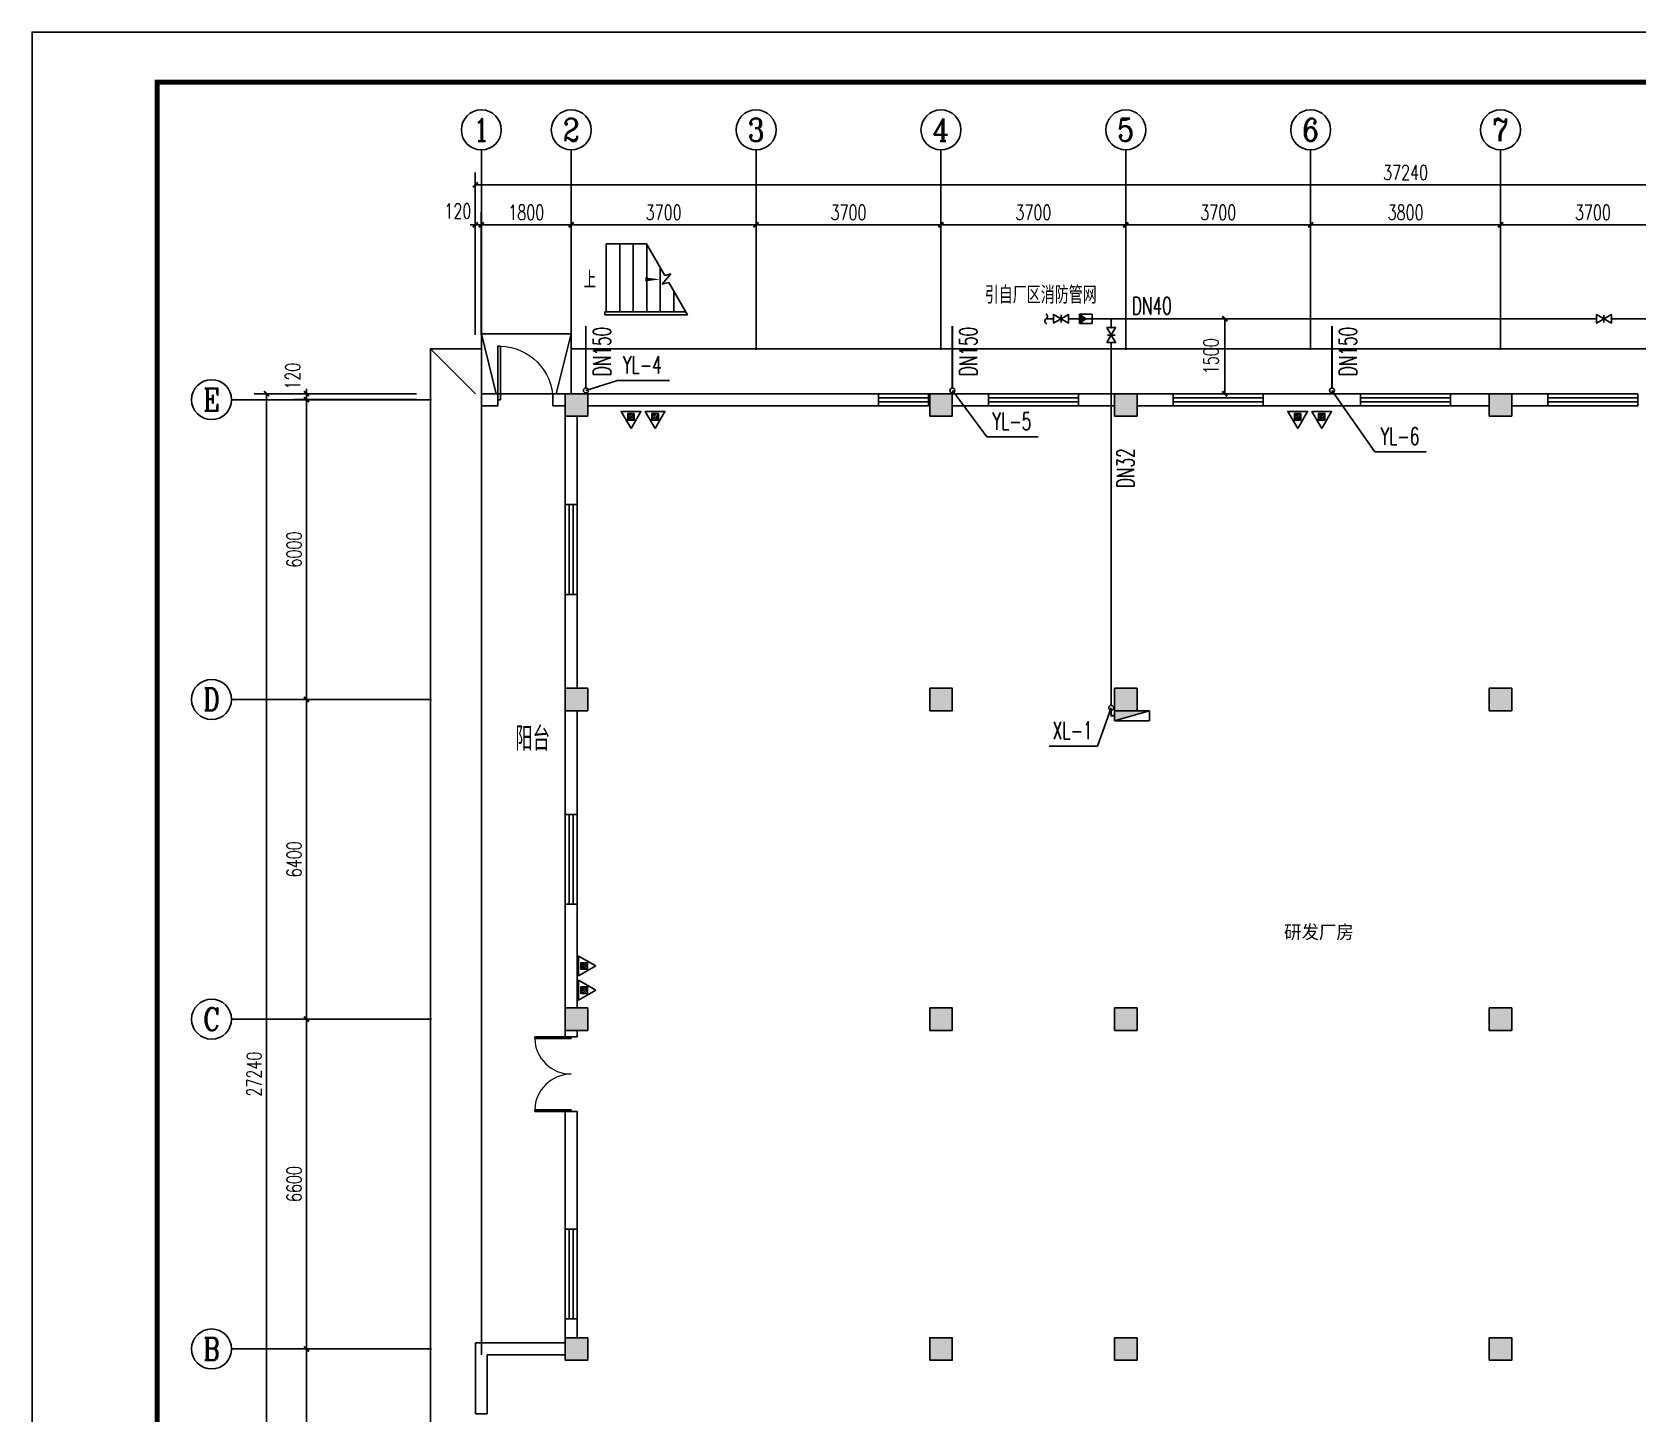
# Model space of a CAD drawing. Extents: x 343352 to 417652, y 770641 to 1036530.
# Drawn here: x 343352 to 375494, y 873324 to 900981 of the extents above; entities that cross this region are included whole.
import ezdxf
from ezdxf.enums import TextEntityAlignment as Align

# ---------------------------------------------------------------- set-up
doc = ezdxf.new("R2010")
doc.units = 0
doc.header["$LTSCALE"] = 1000
doc.header["$MEASUREMENT"] = 0
doc.linetypes.add('CENTER2', pattern=[1.125, 0.75, -0.125, 0.125, -0.125])
doc.linetypes.add('PHANTOM2', pattern=[1.25, 0.625, -0.125, 0.125, -0.125, 0.125, -0.125])
for name, color, linetype in [('46', 7, 'Continuous'), ('AXIS', 3, 'Continuous'), ('AXIS_TEXT', 7, 'Continuous'), ('COLUMN', 9, 'Continuous'), ('DIM_SYMB', 3, 'Continuous'), ('DIM_消防', 3, 'Continuous'), ('DIM_雨水', 3, 'Continuous'), ('EQUIP_消火栓', 7, 'Continuous'), ('EQUIP_消防', 7, 'Continuous'), ('PIPE-雨水', 4, 'CENTER2'), ('PUB_HATCH', 8, 'Continuous'), ('PUB_TEXT', 7, 'Continuous'), ('PUB_TITLE', 4, 'Continuous'), ('STAIR', 2, 'Continuous'), ('TEXT_消防', 7, 'Continuous'), ('TWT_DIM', 3, 'Continuous'), ('TWT_TEXT', 7, 'Continuous'), ('VALVE_消防', 7, 'Continuous'), ('VPIPE-消防', 1, 'Continuous'), ('VPIPE-雨水', 4, 'Continuous'), ('WALL', 9, 'Continuous'), ('WINDOW', 4, 'Continuous')]:
    doc.layers.add(name, color=color, linetype=linetype)
doc.layers.add('PIPE-消防', color=1, linetype='PHANTOM2', lineweight=50)
doc.styles.add('-黑体', font='msyh.ttf', dxfattribs={"width": 0.8})
doc.styles.add('_TCH_AXIS', font='COMPLEX', dxfattribs={"bigfont": 'GBCBIG'})
doc.styles.add('_TCH_DIM', font='SIMPLEX', dxfattribs={"bigfont": 'GBCBIG'})
doc.styles.add('_TCH_DIM_T3', font='SIMPLEX', dxfattribs={"width": 0.705882, "bigfont": 'GBCBIG'})
doc.styles.add('_TWT_PIPEDN', font='SIMPLEX', dxfattribs={"width": 0.8, "height": 3.5, "bigfont": 'HZTXT'})
doc.styles.add('_TWT_SERIAL', font='COMPLEX', dxfattribs={"width": 0.8, "height": 3.5, "bigfont": 'HZTXT'})
doc.styles.add('COMPLEX', font='COMPLEX')
doc.styles.add('hztxt', font='SIMPLEX', dxfattribs={"width": 0.8, "height": 3.5, "bigfont": 'HZTXT'})
doc.styles.get("Standard").update_dxf_attribs({"font": 'gbenor.shx', "bigfont": 'gbcbig.shx'})
doc.dimstyles.new('_TCH_ARCH&&100', dxfattribs={"dimtxt": 297.5, "dimasz": 100, "dimexe": 250, "dimexo": 300, "dimgap": 100, "dimtad": 1, "dimdec": 0, "dimzin": 0, "dimdsep": 46, "dimtxsty": '_TCH_DIM_T3', "dimblk": 'ARCHTICK', "dimcen": 0.09, "dimclrt": 7, "dimazin": 2, "dimtfac": 1, "dimtdec": 0, "dimtix": 1, "dimtmove": 2, "dimatfit": 3, "dimfxl": 0, "dimtolj": 1, "dimtzin": 0, "dimarcsym": 0})
doc.dimstyles.new('_TWT_ARCH&&100', dxfattribs={"dimtxt": 297.5, "dimasz": 100, "dimexe": 250, "dimexo": 300, "dimgap": 126.25, "dimtad": 1, "dimdec": 0, "dimzin": 0, "dimdsep": 46, "dimtxsty": '_TCH_DIM_T3', "dimblk": 'ARCHTICK', "dimcen": 0.09, "dimclrt": 7, "dimazin": 2, "dimtfac": 1, "dimtdec": 0, "dimtix": 1, "dimtmove": 2, "dimatfit": 3, "dimfxl": 0, "dimtolj": 1, "dimtzin": 0, "dimarcsym": 0})

# ---------------------------------------------------------------- blocks, each defined once
blk = doc.blocks.new('$VALVE$00000761')
blk.add_hatch(color=256).paths.add_polyline_path([(79, 153), (0, 257), (-80, 153)])
for p, q in [((-80, 361), (-80, 153)), ((-80, 361), (79, 361)), ((79, 153), (79, 361)), ((0, 257), (-80, 153)), ((-80, 153), (79, 153)), ((0, 257), (79, 153))]:
    blk.add_line(p, q)
at = {"const_width": 15}
blk.add_lwpolyline([(0, 153), (0, 0)], dxfattribs=at)
blk = doc.blocks.new('_ArchTick')
at = {"color": 0, "linetype": 'ByBlock', "const_width": 0.4}
blk.add_lwpolyline([(-0.5, -0.5), (0.5, 0.5)], dxfattribs=at)
blk = doc.blocks.new('*D31')
at = {"layer": 'Defpoints', "color": 0}
for p in [(366654, 895244), (367224, 895244), (366654, 893744)]:
    blk.add_point(p, dxfattribs=at)
at = {"layer": 'TWT_DIM', "color": 0, "lineweight": -2}
for p, q in [((366954, 895244), (367474, 895244)), ((367224, 893744), (367224, 895244)), ((366954, 893744), (367474, 893744))]:
    blk.add_line(p, q, dxfattribs=at)
at = {"layer": 'TWT_DIM', "color": 0, "lineweight": -2, "xscale": 100, "yscale": 100, "zscale": 100}
for p, rotation in [((367224, 895244), 90), ((367224, 893744), 270)]:
    blk.add_blockref('_ArchTick', p, dxfattribs=dict(at, rotation=rotation))
at = {"layer": 'TWT_DIM', "color": 7, "insert": (366949, 894494), "char_height": 297.5, "attachment_point": 5, "rotation": 90, "style": '_TCH_DIM_T3'}
blk.add_mtext('\\A1;1500', dxfattribs=at)
blk = doc.blocks.new('*D174')
at = {"layer": 'AXIS', "color": 0, "lineweight": -2}
for p, q in [((351044, 874624), (348594, 874624)), ((348844, 866624), (348844, 874624)), ((351044, 866624), (348594, 866624))]:
    blk.add_line(p, q, dxfattribs=at)
at = {"layer": 'Defpoints', "color": 0}
for p in [(348844, 874624), (351344, 874624), (351344, 866624)]:
    blk.add_point(p, dxfattribs=at)
at = {"layer": 'AXIS', "color": 0, "lineweight": -2, "xscale": 100, "yscale": 100, "zscale": 100}
for p, rotation in [((348844, 874624), 90), ((348844, 866624), 270)]:
    blk.add_blockref('_ArchTick', p, dxfattribs=dict(at, rotation=rotation))
at = {"layer": 'AXIS', "color": 7, "insert": (348596, 870624), "char_height": 297.5, "attachment_point": 5, "rotation": 90, "style": '_TCH_DIM_T3'}
blk.add_mtext('\\A1;8000', dxfattribs=at)
blk = doc.blocks.new('*D175')
at = {"layer": 'AXIS', "color": 0, "lineweight": -2}
for p, q in [((351044, 881224), (348594, 881224)), ((348844, 874624), (348844, 881224)), ((351044, 874624), (348594, 874624))]:
    blk.add_line(p, q, dxfattribs=at)
at = {"layer": 'Defpoints', "color": 0}
for p in [(348844, 881224), (351344, 881224), (351344, 874624)]:
    blk.add_point(p, dxfattribs=at)
at = {"layer": 'AXIS', "color": 0, "lineweight": -2, "xscale": 100, "yscale": 100, "zscale": 100}
for p, rotation in [((348844, 881224), 90), ((348844, 874624), 270)]:
    blk.add_blockref('_ArchTick', p, dxfattribs=dict(at, rotation=rotation))
at = {"layer": 'AXIS', "color": 7, "insert": (348596, 877924), "char_height": 297.5, "attachment_point": 5, "rotation": 90, "style": '_TCH_DIM_T3'}
blk.add_mtext('\\A1;6600', dxfattribs=at)
blk = doc.blocks.new('*D176')
at = {"layer": 'AXIS', "color": 0, "lineweight": -2}
for p, q in [((351044, 887624), (348594, 887624)), ((348844, 881224), (348844, 887624)), ((351044, 881224), (348594, 881224))]:
    blk.add_line(p, q, dxfattribs=at)
at = {"layer": 'Defpoints', "color": 0}
for p in [(348844, 887624), (351344, 887624), (351344, 881224)]:
    blk.add_point(p, dxfattribs=at)
at = {"layer": 'AXIS', "color": 0, "lineweight": -2, "xscale": 100, "yscale": 100, "zscale": 100}
for p, rotation in [((348844, 887624), 90), ((348844, 881224), 270)]:
    blk.add_blockref('_ArchTick', p, dxfattribs=dict(at, rotation=rotation))
at = {"layer": 'AXIS', "color": 7, "insert": (348596, 884424), "char_height": 297.5, "attachment_point": 5, "rotation": 90, "style": '_TCH_DIM_T3'}
blk.add_mtext('\\A1;6400', dxfattribs=at)
blk = doc.blocks.new('*D177')
at = {"layer": 'AXIS', "color": 0, "lineweight": -2}
for p, q in [((351044, 893624), (348594, 893624)), ((348844, 887624), (348844, 893624)), ((351044, 887624), (348594, 887624))]:
    blk.add_line(p, q, dxfattribs=at)
at = {"layer": 'Defpoints', "color": 0}
for p in [(348844, 893624), (351344, 893624), (351344, 887624)]:
    blk.add_point(p, dxfattribs=at)
at = {"layer": 'AXIS', "color": 0, "lineweight": -2, "xscale": 100, "yscale": 100, "zscale": 100}
for p, rotation in [((348844, 893624), 90), ((348844, 887624), 270)]:
    blk.add_blockref('_ArchTick', p, dxfattribs=dict(at, rotation=rotation))
at = {"layer": 'AXIS', "color": 7, "insert": (348596, 890624), "char_height": 297.5, "attachment_point": 5, "rotation": 90, "style": '_TCH_DIM_T3'}
blk.add_mtext('\\A1;6000', dxfattribs=at)
blk = doc.blocks.new('*D178')
at = {"layer": 'AXIS', "color": 0, "lineweight": -2}
for p, q in [((351044, 893744), (348594, 893744)), ((351044, 893624), (348594, 893624)), ((348844, 893744), (348844, 893844)), ((348844, 893624), (348844, 893744)), ((348844, 893624), (348844, 893524))]:
    blk.add_line(p, q, dxfattribs=at)
at = {"layer": 'Defpoints', "color": 0}
for p in [(348844, 893744), (351344, 893744), (351344, 893624)]:
    blk.add_point(p, dxfattribs=at)
at = {"layer": 'AXIS', "color": 0, "lineweight": -2, "xscale": 100, "yscale": 100, "zscale": 100}
for p, rotation in [((348844, 893744), 270), ((348844, 893624), 90)]:
    blk.add_blockref('_ArchTick', p, dxfattribs=dict(at, rotation=rotation))
at = {"layer": 'AXIS', "color": 7, "insert": (348569, 894094), "char_height": 297.5, "attachment_point": 5, "rotation": 90, "style": '_TCH_DIM_T3'}
blk.add_mtext('\\A1;120', dxfattribs=at)
blk = doc.blocks.new('*D179')
at = {"layer": 'AXIS', "color": 0, "lineweight": -2}
for p, q in [((351044, 893744), (347794, 893744)), ((348044, 866504), (348044, 893744)), ((351044, 866504), (347794, 866504))]:
    blk.add_line(p, q, dxfattribs=at)
at = {"layer": 'Defpoints', "color": 0}
for p in [(348044, 893744), (351344, 893744), (351344, 866504)]:
    blk.add_point(p, dxfattribs=at)
at = {"layer": 'AXIS', "color": 0, "lineweight": -2, "xscale": 100, "yscale": 100, "zscale": 100}
for p, rotation in [((348044, 893744), 90), ((348044, 866504), 270)]:
    blk.add_blockref('_ArchTick', p, dxfattribs=dict(at, rotation=rotation))
at = {"layer": 'AXIS', "color": 7, "insert": (347796, 880124), "char_height": 297.5, "attachment_point": 5, "rotation": 90, "style": '_TCH_DIM_T3'}
blk.add_mtext('\\A1;27240', dxfattribs=at)
blk = doc.blocks.new('*D180')
at = {"layer": 'AXIS', "color": 0, "lineweight": -2}
for p, q in [((352224, 897124), (352124, 897124)), ((352224, 894924), (352224, 897374)), ((352224, 897124), (352344, 897124)), ((352344, 894924), (352344, 897374)), ((352344, 897124), (352444, 897124))]:
    blk.add_line(p, q, dxfattribs=at)
at = {"layer": 'Defpoints', "color": 0}
for p in [(352344, 897124), (352224, 894624), (352344, 894624)]:
    blk.add_point(p, dxfattribs=at)
at = {"layer": 'AXIS', "color": 0, "lineweight": -2, "xscale": 100, "yscale": 100, "zscale": 100}
blk.add_blockref('_ArchTick', (352224, 897124), dxfattribs=at)
at = {"layer": 'AXIS', "color": 0, "lineweight": -2, "xscale": 100, "yscale": 100, "zscale": 100, "rotation": 180}
blk.add_blockref('_ArchTick', (352344, 897124), dxfattribs=at)
at = {"layer": 'AXIS', "color": 7, "insert": (351874, 897399), "char_height": 297.5, "attachment_point": 5, "style": '_TCH_DIM_T3'}
blk.add_mtext('\\A1;120', dxfattribs=at)
blk = doc.blocks.new('*D181')
at = {"layer": 'AXIS', "color": 0, "lineweight": -2}
for p, q in [((352344, 894924), (352344, 897374)), ((352344, 897124), (354144, 897124)), ((354144, 894924), (354144, 897374))]:
    blk.add_line(p, q, dxfattribs=at)
at = {"layer": 'Defpoints', "color": 0}
for p in [(354144, 897124), (352344, 894624), (354144, 894624)]:
    blk.add_point(p, dxfattribs=at)
at = {"layer": 'AXIS', "color": 0, "lineweight": -2, "xscale": 100, "yscale": 100, "zscale": 100, "rotation": 180}
blk.add_blockref('_ArchTick', (352344, 897124), dxfattribs=at)
at = {"layer": 'AXIS', "color": 0, "lineweight": -2, "xscale": 100, "yscale": 100, "zscale": 100}
blk.add_blockref('_ArchTick', (354144, 897124), dxfattribs=at)
at = {"layer": 'AXIS', "color": 7, "insert": (353244, 897372), "char_height": 297.5, "attachment_point": 5, "style": '_TCH_DIM_T3'}
blk.add_mtext('\\A1;1800', dxfattribs=at)
blk = doc.blocks.new('*D182')
at = {"layer": 'AXIS', "color": 0, "lineweight": -2}
for p, q in [((354144, 894924), (354144, 897374)), ((354144, 897124), (357844, 897124)), ((357844, 894924), (357844, 897374))]:
    blk.add_line(p, q, dxfattribs=at)
at = {"layer": 'Defpoints', "color": 0}
for p in [(357844, 897124), (354144, 894624), (357844, 894624)]:
    blk.add_point(p, dxfattribs=at)
at = {"layer": 'AXIS', "color": 0, "lineweight": -2, "xscale": 100, "yscale": 100, "zscale": 100, "rotation": 180}
blk.add_blockref('_ArchTick', (354144, 897124), dxfattribs=at)
at = {"layer": 'AXIS', "color": 0, "lineweight": -2, "xscale": 100, "yscale": 100, "zscale": 100}
blk.add_blockref('_ArchTick', (357844, 897124), dxfattribs=at)
at = {"layer": 'AXIS', "color": 7, "insert": (355994, 897372), "char_height": 297.5, "attachment_point": 5, "style": '_TCH_DIM_T3'}
blk.add_mtext('\\A1;3700', dxfattribs=at)
blk = doc.blocks.new('*D183')
at = {"layer": 'AXIS', "color": 0, "lineweight": -2}
for p, q in [((357844, 894924), (357844, 897374)), ((357844, 897124), (361544, 897124)), ((361544, 894924), (361544, 897374))]:
    blk.add_line(p, q, dxfattribs=at)
at = {"layer": 'Defpoints', "color": 0}
for p in [(361544, 897124), (357844, 894624), (361544, 894624)]:
    blk.add_point(p, dxfattribs=at)
at = {"layer": 'AXIS', "color": 0, "lineweight": -2, "xscale": 100, "yscale": 100, "zscale": 100, "rotation": 180}
blk.add_blockref('_ArchTick', (357844, 897124), dxfattribs=at)
at = {"layer": 'AXIS', "color": 0, "lineweight": -2, "xscale": 100, "yscale": 100, "zscale": 100}
blk.add_blockref('_ArchTick', (361544, 897124), dxfattribs=at)
at = {"layer": 'AXIS', "color": 7, "insert": (359694, 897372), "char_height": 297.5, "attachment_point": 5, "style": '_TCH_DIM_T3'}
blk.add_mtext('\\A1;3700', dxfattribs=at)
blk = doc.blocks.new('*D184')
at = {"layer": 'AXIS', "color": 0, "lineweight": -2}
for p, q in [((361544, 894924), (361544, 897374)), ((361544, 897124), (365244, 897124)), ((365244, 894924), (365244, 897374))]:
    blk.add_line(p, q, dxfattribs=at)
at = {"layer": 'Defpoints', "color": 0}
for p in [(365244, 897124), (361544, 894624), (365244, 894624)]:
    blk.add_point(p, dxfattribs=at)
at = {"layer": 'AXIS', "color": 0, "lineweight": -2, "xscale": 100, "yscale": 100, "zscale": 100, "rotation": 180}
blk.add_blockref('_ArchTick', (361544, 897124), dxfattribs=at)
at = {"layer": 'AXIS', "color": 0, "lineweight": -2, "xscale": 100, "yscale": 100, "zscale": 100}
blk.add_blockref('_ArchTick', (365244, 897124), dxfattribs=at)
at = {"layer": 'AXIS', "color": 7, "insert": (363394, 897372), "char_height": 297.5, "attachment_point": 5, "style": '_TCH_DIM_T3'}
blk.add_mtext('\\A1;3700', dxfattribs=at)
blk = doc.blocks.new('*D185')
at = {"layer": 'AXIS', "color": 0, "lineweight": -2}
for p, q in [((365244, 894924), (365244, 897374)), ((365244, 897124), (368944, 897124)), ((368944, 894924), (368944, 897374))]:
    blk.add_line(p, q, dxfattribs=at)
at = {"layer": 'Defpoints', "color": 0}
for p in [(368944, 897124), (365244, 894624), (368944, 894624)]:
    blk.add_point(p, dxfattribs=at)
at = {"layer": 'AXIS', "color": 0, "lineweight": -2, "xscale": 100, "yscale": 100, "zscale": 100, "rotation": 180}
blk.add_blockref('_ArchTick', (365244, 897124), dxfattribs=at)
at = {"layer": 'AXIS', "color": 0, "lineweight": -2, "xscale": 100, "yscale": 100, "zscale": 100}
blk.add_blockref('_ArchTick', (368944, 897124), dxfattribs=at)
at = {"layer": 'AXIS', "color": 7, "insert": (367094, 897372), "char_height": 297.5, "attachment_point": 5, "style": '_TCH_DIM_T3'}
blk.add_mtext('\\A1;3700', dxfattribs=at)
blk = doc.blocks.new('*D186')
at = {"layer": 'AXIS', "color": 0, "lineweight": -2}
for p, q in [((368944, 894924), (368944, 897374)), ((368944, 897124), (372744, 897124)), ((372744, 894924), (372744, 897374))]:
    blk.add_line(p, q, dxfattribs=at)
at = {"layer": 'Defpoints', "color": 0}
for p in [(372744, 897124), (368944, 894624), (372744, 894624)]:
    blk.add_point(p, dxfattribs=at)
at = {"layer": 'AXIS', "color": 0, "lineweight": -2, "xscale": 100, "yscale": 100, "zscale": 100, "rotation": 180}
blk.add_blockref('_ArchTick', (368944, 897124), dxfattribs=at)
at = {"layer": 'AXIS', "color": 0, "lineweight": -2, "xscale": 100, "yscale": 100, "zscale": 100}
blk.add_blockref('_ArchTick', (372744, 897124), dxfattribs=at)
at = {"layer": 'AXIS', "color": 7, "insert": (370844, 897372), "char_height": 297.5, "attachment_point": 5, "style": '_TCH_DIM_T3'}
blk.add_mtext('\\A1;3800', dxfattribs=at)
blk = doc.blocks.new('*D187')
at = {"layer": 'AXIS', "color": 0, "lineweight": -2}
for p, q in [((372744, 894924), (372744, 897374)), ((372744, 897124), (376444, 897124)), ((376444, 894924), (376444, 897374))]:
    blk.add_line(p, q, dxfattribs=at)
at = {"layer": 'Defpoints', "color": 0}
for p in [(376444, 897124), (372744, 894624), (376444, 894624)]:
    blk.add_point(p, dxfattribs=at)
at = {"layer": 'AXIS', "color": 0, "lineweight": -2, "xscale": 100, "yscale": 100, "zscale": 100, "rotation": 180}
blk.add_blockref('_ArchTick', (372744, 897124), dxfattribs=at)
at = {"layer": 'AXIS', "color": 0, "lineweight": -2, "xscale": 100, "yscale": 100, "zscale": 100}
blk.add_blockref('_ArchTick', (376444, 897124), dxfattribs=at)
at = {"layer": 'AXIS', "color": 7, "insert": (374594, 897372), "char_height": 297.5, "attachment_point": 5, "style": '_TCH_DIM_T3'}
blk.add_mtext('\\A1;3700', dxfattribs=at)
blk = doc.blocks.new('*D193')
at = {"layer": 'AXIS', "color": 0, "lineweight": -2}
for p, q in [((352224, 894924), (352224, 898174)), ((389464, 894924), (389464, 898174)), ((352224, 897924), (389464, 897924))]:
    blk.add_line(p, q, dxfattribs=at)
at = {"layer": 'Defpoints', "color": 0}
for p in [(389464, 897924), (352224, 894624), (389464, 894624)]:
    blk.add_point(p, dxfattribs=at)
at = {"layer": 'AXIS', "color": 0, "lineweight": -2, "xscale": 100, "yscale": 100, "zscale": 100, "rotation": 180}
blk.add_blockref('_ArchTick', (352224, 897924), dxfattribs=at)
at = {"layer": 'AXIS', "color": 0, "lineweight": -2, "xscale": 100, "yscale": 100, "zscale": 100}
blk.add_blockref('_ArchTick', (389464, 897924), dxfattribs=at)
at = {"layer": 'AXIS', "color": 7, "insert": (370844, 898172), "char_height": 297.5, "attachment_point": 5, "style": '_TCH_DIM_T3'}
blk.add_mtext('\\A1;37240', dxfattribs=at)
blk = doc.blocks.new('$DorLib2D$00000001')
for p, q in [((0.45, 0.975), (0.5, 0.975)), ((0.45, 0), (0.45, 0.975)), ((0.5, 0), (0.5, 0.975)), ((0.5, 0), (0.45, 0))]:
    blk.add_line(p, q)
at = {"lineweight": 13}
blk.add_arc((0.475, 0), 0.975, 91.4693, 180, dxfattribs=at)
blk = doc.blocks.new('_FZH')
blk.add_lwpolyline([(-0.5, -0.5), (0.5, -0.5), (0.5, 0.5), (-0.5, 0.5)], close=True)
at = {"layer": 'PUB_HATCH'}
blk.add_solid([(-0.5, -0.5), (0.5, -0.5), (-0.5, 0.5), (0.5, 0.5)], dxfattribs=at)
blk = doc.blocks.new('$TCHSYS$WIN2D')
for p, q in [((-0.5, 0.5), (0.5, 0.5)), ((-0.5, 0.5), (-0.5, -0.5)), ((0.5, 0.5), (0.5, -0.5)), ((0.5, 0.167), (-0.5, 0.167)), ((0.5, -0.167), (-0.5, -0.167)), ((-0.5, -0.5), (0.5, -0.5))]:
    blk.add_line(p, q)
blk = doc.blocks.new('_AXISO')
blk.add_circle((0, 0), 0.5)
at = {"layer": 'AXIS_TEXT', "style": 'COMPLEX', "width": 1.041667}
blk.add_attdef('A', text='', height=0.56, dxfattribs=at).set_placement((-0.25, -0.28), (0.25, -0.28), align=Align.FIT)
blk = doc.blocks.new('$DorLib2D$00000002')
for p, q in [((-0.5, 0), (-0.5, 0.4875)), ((-0.475, 0.4875), (-0.5, 0.4875)), ((-0.475, 0), (-0.475, 0.4875)), ((0.475, 0), (0.475, 0.4875)), ((0.475, 0.4875), (0.5, 0.4875)), ((0.5, 0), (0.5, 0.4875)), ((-0.5, 0), (-0.475, 0)), ((0.5, 0), (0.475, 0))]:
    blk.add_line(p, q)
at = {"lineweight": 13}
for centre, start, end in [((-0.4875, 0), 0, 88.53072), ((0.4875, 0), 91.46928, 180)]:
    blk.add_arc(centre, 0.4875, start, end, dxfattribs=at)
blk = doc.blocks.new('$TwtSys$00000434')
for p, q in [((-0.5, 0.5), (-0.5, -0.5)), ((-0.5, -0.5), (0.5, 0.5)), ((0.5, 0.5), (-0.5, 0.5)), ((0.5, -0.5), (0.5, 0.5)), ((-0.5, -0.5), (0.5, -0.5))]:
    blk.add_line(p, q)
blk.add_solid([(0.5, -0.5), (0.5, 0.5), (-0.5, -0.5)])
blk = doc.blocks.new('$VALVE$00000296')
for points in [[(-125, 72), (-125, -72), (125, 72), (125, -72), (-125, 72)], [(0, 60), (0, -64)]]:
    blk.add_lwpolyline(points)
for p in [(-125, 0), (125, 0)]:
    blk.add_point(p)
blk = doc.blocks.new('$TwtSys$00000132')
at = {"elevation": 0}
blk.add_lwpolyline([(7, -101, -0.575183), (0, 0, 0.604745), (-11, 101, 16.924828)], format="xyb", dxfattribs=at)
blk = doc.blocks.new('$ATTACHMENT$00000214')
h = blk.add_hatch()
h.set_pattern_fill('ANSI31', color=256, scale=200, style=0)
h.set_pattern_definition([(45, (-38543.802, -6842.639), (-17.67767, 17.67767), [])])
h.paths.add_polyline_path([(-65, 2), (65, 2), (65, -128), (-65, -128)])
for points in [[(0, 172), (-198, -172), (198, -172)], [(-65, 2), (65, 2), (65, -128), (-65, -128)]]:
    blk.add_lwpolyline(points, close=True)

msp = doc.modelspace()

# ---------------------------------------------------------------- hatches: boundary and pattern name
at = {"layer": 'PIPE-消防'}
for points in [[(364951.8, 887298.7), (364934.3, 887298.7), (364934.3, 887281.2)], [(364951.8, 887298.7), (364951.8, 887281.2), (364934.3, 887281.2)]]:
    msp.add_hatch(color=256, dxfattribs=at).paths.add_polyline_path(points)

# ---------------------------------------------------------------- linework, layer by layer
at = {"color": 2}
msp.add_line((351324.3, 894643.7), (352224.3, 893743.7), dxfattribs=at)
msp.add_line((357614.3, 893743.7), (359114.3, 893743.7))
for points in [[(368944.3, 865603.7), (351324.3, 865603.7), (351324.3, 894643.7), (352344.3, 894643.7)], [(354144.3, 894643.7), (390364.3, 894643.7), (390364.3, 865603.7), (372744.3, 865603.7)]]:
    msp.add_lwpolyline(points, dxfattribs=at)
msp.add_lwpolyline([(352344.3, 893623.7), (352344.3, 874503.7)])
at = {"layer": 'AXIS'}
for p, q in [((352344.3, 894623.7), (352344.3, 898623.7)), ((354144.3, 894623.7), (354144.3, 898623.7)), ((357844.3, 894623.7), (357844.3, 898623.7)), ((361544.3, 894623.7), (361544.3, 898623.7)), ((365244.3, 894623.7), (365244.3, 898623.7)), ((368944.3, 894623.7), (368944.3, 898623.7)), ((372744.3, 894623.7), (372744.3, 898623.7)), ((351344.3, 893623.7), (347344.3, 893623.7)), ((351344.3, 887623.7), (347344.3, 887623.7)), ((351344.3, 881223.7), (347344.3, 881223.7)), ((351344.3, 874623.7), (347344.3, 874623.7))]:
    msp.add_line(p, q, dxfattribs=at)
at = {"layer": 'DIM_SYMB'}
msp.add_lwpolyline([(354709.3, 896031.2, 0, 0, 0), (355924.3, 896031.2, 0, 80, 0), (355624.3, 896031.2, 0, 0, 0)], format="xyseb", dxfattribs=at)
at = {"layer": 'DIM_消防'}
for p, q in [((364951.8, 887454.8), (364680.9, 886688)), ((364680.9, 886688), (363712.1, 886688))]:
    msp.add_line(p, q, dxfattribs=at)
at = {"layer": 'DIM_雨水'}
for p, q in [((354437.8, 893808.2), (355067.8, 894005.5)), ((355067.8, 894005.5), (356113.3, 894005.5)), ((361772.5, 893808.2), (362462.3, 892876.8)), ((369371.3, 893808.2), (370229.8, 892577.8)), ((362462.3, 892876.8), (363488.5, 892876.8)), ((370229.8, 892577.8), (371256, 892577.8))]:
    msp.add_line(p, q, dxfattribs=at)
at = {"layer": 'PIPE-消防', "const_width": 35}
for points in [[(363798.5, 895243.7), (363650.2, 895243.7)], [(364951.8, 895243.7), (364098.5, 895243.7)], [(374663.8, 895243.7), (364951.8, 895243.7)], [(364951.8, 895067.1), (364951.8, 895243.7)], [(379956.8, 895243.7), (374963.8, 895243.7)], [(364951.8, 887504.8), (364951.8, 894767.1)], [(364951.8, 887404.8), (364951.8, 887298.7)], [(364951.8, 887298.7), (365019.3, 887298.7)]]:
    msp.add_lwpolyline(points, dxfattribs=at)
at = {"layer": 'PIPE-雨水', "const_width": 35}
for points in [[(354437.8, 893858.2), (354437.8, 895097.3)], [(361772.5, 893858.2), (361772.5, 895097.3)], [(369371.3, 893858.2), (369371.3, 895097.3)]]:
    msp.add_lwpolyline(points, dxfattribs=at)
at = {"layer": 'PUB_TITLE'}
msp.add_lwpolyline([(343352.5, 858980.7), (402752.5, 858980.7), (402752.5, 900980.7), (343352.5, 900980.7)], close=True, dxfattribs=at)
at = {"layer": 'PUB_TITLE', "const_width": 100}
msp.add_lwpolyline([(345852.5, 859980.7), (401752.5, 859980.7), (401752.5, 899980.7), (345852.5, 899980.7)], close=True, dxfattribs=at)
at = {"layer": 'STAIR'}
for p, q in [((354844.3, 896743.7), (355648, 896743.7)), ((354844.3, 896743.7), (354844.3, 895378.7)), ((355114.3, 896743.7), (355114.3, 895378.7)), ((355384.3, 896743.7), (355384.3, 895378.7)), ((356014.4, 896109.1), (355648, 896743.7)), ((355654.3, 896732.7), (355654.3, 895378.7)), ((355924.3, 896265.1), (355924.3, 895378.7)), ((355963.9, 895935.8), (356136.8, 896141.8)), ((356136.8, 896141.8), (356014.4, 896109.1)), ((356094.3, 895970.7), (355963.9, 895935.8)), ((356470.7, 895318.7), (356094.3, 895970.7)), ((356194.3, 895797.4), (356194.3, 895378.7)), ((354814.3, 895378.7), (356436.1, 895378.7)), ((354814.3, 895378.7), (354814.3, 895318.7)), ((354814.3, 895318.7), (356470.7, 895318.7)), ((354844.3, 895318.7), (356470.7, 895318.7)), ((354144.3, 894943.7), (352344.3, 894943.7)), ((352344.3, 894943.7), (352344.3, 893743.7)), ((352644.3, 893743.7), (352344.3, 894943.7)), ((353844.3, 893743.7), (354144.3, 894943.7)), ((354144.3, 894943.7), (354144.3, 893743.7)), ((354144.3, 893743.7), (352344.3, 893743.7))]:
    msp.add_line(p, q, dxfattribs=at)
at = {"layer": 'VPIPE-消防'}
msp.add_circle((364951.8, 887454.8), 50, dxfattribs=at)
at = {"layer": 'VPIPE-雨水'}
for centre in [(354437.8, 893808.2), (361772.5, 893808.2), (369371.3, 893808.2)]:
    msp.add_circle(centre, 50, dxfattribs=at)
at = {"layer": 'WALL'}
for p, q in [((352674.3, 893743.7), (352344.3, 893743.7)), ((352344.3, 893743.7), (352344.3, 893503.7)), ((352674.3, 893503.7), (352674.3, 893743.7)), ((354024.3, 893743.7), (353774.3, 893743.7)), ((353774.3, 893743.7), (353774.3, 893503.7)), ((360294.3, 893743.7), (354474.3, 893743.7)), ((360294.3, 893503.7), (360294.3, 893743.7)), ((361319.3, 893743.7), (361294.3, 893743.7)), ((361294.3, 893743.7), (361294.3, 893503.7)), ((362494.3, 893743.7), (361769.3, 893743.7)), ((362494.3, 893503.7), (362494.3, 893743.7)), ((365019.3, 893743.7), (364294.3, 893743.7)), ((364294.3, 893743.7), (364294.3, 893503.7)), ((366194.3, 893743.7), (365469.3, 893743.7)), ((366194.3, 893503.7), (366194.3, 893743.7)), ((369944.3, 893743.7), (367994.3, 893743.7)), ((367994.3, 893743.7), (367994.3, 893503.7)), ((369944.3, 893503.7), (369944.3, 893743.7)), ((372519.3, 893743.7), (371744.3, 893743.7)), ((371744.3, 893743.7), (371744.3, 893503.7)), ((373694.3, 893743.7), (372969.3, 893743.7)), ((373694.3, 893503.7), (373694.3, 893743.7)), ((352344.3, 893503.7), (352674.3, 893503.7)), ((353774.3, 893503.7), (354024.3, 893503.7)), ((354024.3, 893293.7), (354024.3, 891523.7)), ((354264.3, 891523.7), (354264.3, 893293.7)), ((354474.3, 893503.7), (360294.3, 893503.7)), ((361294.3, 893503.7), (361319.3, 893503.7)), ((361769.3, 893503.7), (362494.3, 893503.7)), ((364294.3, 893503.7), (365019.3, 893503.7)), ((365469.3, 893503.7), (366194.3, 893503.7)), ((367994.3, 893503.7), (369944.3, 893503.7)), ((371744.3, 893503.7), (372519.3, 893503.7)), ((372969.3, 893503.7), (373694.3, 893503.7)), ((354024.3, 891523.7), (354264.3, 891523.7)), ((354264.3, 889723.7), (354024.3, 889723.7)), ((354024.3, 889723.7), (354024.3, 887848.7)), ((354264.3, 887848.7), (354264.3, 889723.7)), ((354024.3, 887398.7), (354024.3, 885323.7)), ((354264.3, 885323.7), (354264.3, 887398.7)), ((354024.3, 885323.7), (354264.3, 885323.7)), ((354264.3, 883523.7), (354024.3, 883523.7)), ((354024.3, 883523.7), (354024.3, 881448.7)), ((354264.3, 881448.7), (354264.3, 883523.7)), ((354024.3, 880998.7), (354024.3, 880873.7)), ((354024.3, 880873.7), (354264.3, 880873.7)), ((354264.3, 880873.7), (354264.3, 880998.7)), ((354264.3, 879373.7), (354024.3, 879373.7)), ((354024.3, 879373.7), (354024.3, 877023.7)), ((354264.3, 877023.7), (354264.3, 879373.7)), ((354024.3, 877023.7), (354264.3, 877023.7)), ((354264.3, 875223.7), (354024.3, 875223.7)), ((354024.3, 875223.7), (354024.3, 874848.7)), ((354264.3, 874848.7), (354264.3, 875223.7)), ((354024.3, 874743.7), (352224.3, 874743.7)), ((352224.3, 874743.7), (352224.3, 873323.7)), ((354024.3, 874503.7), (352464.3, 874503.7)), ((352464.3, 873323.7), (352464.3, 874503.7)), ((352224.3, 873323.7), (352464.3, 873323.7))]:
    msp.add_line(p, q, dxfattribs=at)

# ---------------------------------------------------------------- block references
at = {"layer": 'AXIS'}
ref = msp.add_blockref('_AXISO', (352344.3, 899023.7), dxfattribs=dict(at, xscale=800, yscale=800, zscale=800))
ref.add_attrib('A', '1', dxfattribs={"layer": 'AXIS_TEXT', "height": 450.2, "style": '_TCH_AXIS', "width": 1.726397}).set_placement((352177.8, 898798.7), (352510.9, 898798.7), align=Align.FIT)
ref = msp.add_blockref('_AXISO', (354144.3, 899023.7), dxfattribs=dict(at, xscale=800, yscale=800, zscale=800))
ref.add_attrib('A', '2', dxfattribs={"layer": 'AXIS_TEXT', "height": 450.2, "style": '_TCH_AXIS', "width": 1.109827}).set_placement((353977.8, 898798.7), (354310.9, 898798.7), align=Align.FIT)
ref = msp.add_blockref('_AXISO', (357844.3, 899023.7), dxfattribs=dict(at, xscale=800, yscale=800, zscale=800))
ref.add_attrib('A', '3', dxfattribs={"layer": 'AXIS_TEXT', "height": 452, "style": '_TCH_AXIS', "width": 1.097143}).set_placement((357679, 898797.8), (358009.7, 898797.8), align=Align.FIT)
ref = msp.add_blockref('_AXISO', (361544.3, 899023.7), dxfattribs=dict(at, xscale=800, yscale=800, zscale=800))
ref.add_attrib('A', '4', dxfattribs={"layer": 'AXIS_TEXT', "height": 450.2, "style": '_TCH_AXIS', "width": 0.971098}).set_placement((361377.8, 898798.7), (361710.9, 898798.7), align=Align.FIT)
ref = msp.add_blockref('_AXISO', (365244.3, 899023.7), dxfattribs=dict(at, xscale=800, yscale=800, zscale=800))
ref.add_attrib('A', '5', dxfattribs={"layer": 'AXIS_TEXT', "height": 450.2, "style": '_TCH_AXIS', "width": 1.109827}).set_placement((365077.8, 898798.7), (365410.9, 898798.7), align=Align.FIT)
ref = msp.add_blockref('_AXISO', (368944.3, 899023.7), dxfattribs=dict(at, xscale=800, yscale=800, zscale=800))
ref.add_attrib('A', '6', dxfattribs={"layer": 'AXIS_TEXT', "height": 452, "style": '_TCH_AXIS', "width": 1.097143}).set_placement((368779, 898797.8), (369109.7, 898797.8), align=Align.FIT)
ref = msp.add_blockref('_AXISO', (372744.3, 899023.7), dxfattribs=dict(at, xscale=800, yscale=800, zscale=800))
ref.add_attrib('A', '7', dxfattribs={"layer": 'AXIS_TEXT', "height": 450.2, "style": '_TCH_AXIS', "width": 1.109827}).set_placement((372577.8, 898798.7), (372910.9, 898798.7), align=Align.FIT)
ref = msp.add_blockref('_AXISO', (346944.3, 893623.7), dxfattribs=dict(at, xscale=800, yscale=800, zscale=800))
ref.add_attrib('A', 'E', dxfattribs={"layer": 'AXIS_TEXT', "height": 448.3, "style": '_TCH_AXIS', "width": 0.982456}).set_placement((346776.6, 893399.6), (347112.1, 893399.6), align=Align.FIT)
ref = msp.add_blockref('_AXISO', (346944.3, 887623.7), dxfattribs=dict(at, xscale=800, yscale=800, zscale=800))
ref.add_attrib('A', 'D', dxfattribs={"layer": 'AXIS_TEXT', "height": 448.3, "style": '_TCH_AXIS', "width": 0.924665}).set_placement((346776.6, 887399.6), (347112.1, 887399.6), align=Align.FIT)
ref = msp.add_blockref('_AXISO', (346944.3, 881223.7), dxfattribs=dict(at, xscale=800, yscale=800, zscale=800))
ref.add_attrib('A', 'C', dxfattribs={"layer": 'AXIS_TEXT', "height": 452, "style": '_TCH_AXIS', "width": 1.024}).set_placement((346779, 880997.8), (347109.7, 880997.8), align=Align.FIT)
ref = msp.add_blockref('_AXISO', (346944.3, 874623.7), dxfattribs=dict(at, xscale=800, yscale=800, zscale=800))
ref.add_attrib('A', 'B', dxfattribs={"layer": 'AXIS_TEXT', "height": 448.3, "style": '_TCH_AXIS', "width": 0.924665}).set_placement((346776.6, 874399.6), (347112.1, 874399.6), align=Align.FIT)
at = {"layer": 'COLUMN', "xscale": 450, "yscale": 450, "zscale": 450}
for p in [(354249.3, 893518.7), (361544.3, 893518.7), (365244.3, 893518.7), (372744.3, 893518.7), (354249.3, 887623.7), (361544.3, 887623.7), (365244.3, 887623.7), (372744.3, 887623.7), (354249.3, 881223.7), (361544.3, 881223.7), (365244.3, 881223.7), (372744.3, 881223.7), (354249.3, 874623.7), (361544.3, 874623.7), (365244.3, 874623.7), (372744.3, 874623.7)]:
    msp.add_blockref('_FZH', p, dxfattribs=at)
at = {"layer": 'EQUIP_消火栓', "xscale": 700, "yscale": 200, "zscale": 700, "rotation": 180}
msp.add_blockref('$TwtSys$00000434', (365369.3, 887298.7), dxfattribs=at)
at = {"layer": 'EQUIP_消防'}
for name, p, rotation in [('$TwtSys$00000132', (363650.2, 895243.7), 180), ('$ATTACHMENT$00000214', (355341.2, 893216.2), 180), ('$ATTACHMENT$00000214', (355822.3, 893216.2), 180), ('$ATTACHMENT$00000214', (368685.1, 893216.2), 180), ('$ATTACHMENT$00000214', (369166.2, 893216.2), 180), ('$ATTACHMENT$00000214', (354464, 882289.7), 270), ('$ATTACHMENT$00000214', (354464, 881804.8), 270)]:
    msp.add_blockref(name, p, dxfattribs=dict(at, rotation=rotation))
at = {"layer": 'VALVE_消防', "zscale": 1.2}
for name, p, xscale, yscale, rotation in [('$VALVE$00000296', (363948.5, 895243.7), -1.2, 1.2, 180), ('$VALVE$00000761', (364136.2, 895243.7), -1.2, 1.2, 270), ('$VALVE$00000296', (374813.8, 895243.7), -1.2, -1.2, 180), ('$VALVE$00000296', (364951.8, 894917.1), 1.2, 1.2, 90)]:
    msp.add_blockref(name, p, dxfattribs=dict(at, xscale=xscale, yscale=yscale, rotation=rotation))
at = {"layer": 'WINDOW'}
for name, p, xscale, yscale, zscale in [('$DorLib2D$00000001', (353224.3, 893623.7), -1100, 1100, -1100), ('$TCHSYS$WIN2D', (360794.3, 893623.7), 1000, -240, 1000), ('$TCHSYS$WIN2D', (363394.3, 893623.7), -1800, -240, -1800), ('$TCHSYS$WIN2D', (367094.3, 893623.7), -1800, 240, -1800), ('$TCHSYS$WIN2D', (370844.3, 893623.7), -1800, 240, -1800), ('$TCHSYS$WIN2D', (374594.3, 893623.7), -1800, 240, -1800)]:
    msp.add_blockref(name, p, dxfattribs=dict(at, xscale=xscale, yscale=yscale, zscale=zscale))
at = {"layer": 'WINDOW', "rotation": 90}
for name, p, xscale, yscale, zscale in [('$TCHSYS$WIN2D', (354144.3, 890623.7), 1800, -240, 1800), ('$TCHSYS$WIN2D', (354144.3, 884423.7), 1800, 240, 1800), ('$DorLib2D$00000002', (354144.3, 880123.7), 1500, 1500, 1500), ('$TCHSYS$WIN2D', (354144.3, 876123.7), 1800, 240, 1800)]:
    msp.add_blockref(name, p, dxfattribs=dict(at, xscale=xscale, yscale=yscale, zscale=zscale))

# ---------------------------------------------------------------- texts
at = {"layer": '46', "linetype": 'Continuous', "style": '-黑体', "width": 0.95}
msp.add_text('研发厂房', height=269.2, dxfattribs=at).set_placement((368412.4, 882835))
at = {"layer": 'DIM_SYMB', "color": 7, "style": '_TCH_DIM'}
msp.add_text('上', height=337.6, dxfattribs=at).set_placement((354395.8, 895856.2))
at = {"layer": 'DIM_消防', "color": 7, "style": '_TWT_SERIAL', "width": 0.64}
msp.add_text('XL-1', height=350, dxfattribs=at).set_placement((363782.1, 886828))
at = {"layer": 'DIM_雨水', "color": 7, "style": '_TWT_SERIAL', "width": 0.64}
for s, p in [('YL-4', (355179.3, 894145.5)), ('YL-5', (362575.8, 893016.8)), ('YL-6', (370343.3, 892717.8))]:
    msp.add_text(s, height=350, dxfattribs=at).set_placement(p)
at = {"layer": 'PUB_TEXT'}
msp.add_text('阳台', height=482.27, dxfattribs=at).set_placement((353025.3, 886595.7))
at = {"layer": 'TEXT_消防', "style": '_TWT_PIPEDN', "width": 0.64}
msp.add_text('DN40', height=350, dxfattribs=at).set_placement((365367.6, 895328.6))
for s, p in [('DN150', (354933.4, 894092.4)), ('DN150', (362268, 894092.4)), ('DN150', (369866.8, 894092.4)), ('DN32', (365413.8, 891853.2))]:
    msp.add_text(s, height=350, rotation=90, dxfattribs=at).set_placement(p)
at = {"layer": 'TWT_TEXT', "style": 'hztxt', "width": 0.8}
msp.add_text('引自厂区消防管网', height=350, dxfattribs=at).set_placement((362422, 895545.2))

# ---------------------------------------------------------------- dimensions: what is measured, and where the dimension line sits
at = {"layer": 'AXIS'}
for p1, p2, distance, picture, middle in [((352224.3, 894623.7), (389464.3, 894623.7), 3300, '*D193', (370844.3, 898172.5)), ((352344.3, 894623.7), (354144.3, 894623.7), 2500, '*D181', (353244.3, 897372.5)), ((354144.3, 894623.7), (357844.3, 894623.7), 2500, '*D182', (355994.3, 897372.5)), ((357844.3, 894623.7), (361544.3, 894623.7), 2500, '*D183', (359694.3, 897372.5)), ((361544.3, 894623.7), (365244.3, 894623.7), 2500, '*D184', (363394.3, 897372.5)), ((365244.3, 894623.7), (368944.3, 894623.7), 2500, '*D185', (367094.3, 897372.5)), ((368944.3, 894623.7), (372744.3, 894623.7), 2500, '*D186', (370844.3, 897372.5)), ((372744.3, 894623.7), (376444.3, 894623.7), 2500, '*D187', (374594.3, 897372.5)), ((351344.3, 866503.7), (351344.3, 893743.7), 3300, '*D179', (347795.6, 880123.7)), ((351344.3, 887623.7), (351344.3, 893623.7), 2500, '*D177', (348595.6, 890623.7)), ((351344.3, 881223.7), (351344.3, 887623.7), 2500, '*D176', (348595.6, 884423.7)), ((351344.3, 874623.7), (351344.3, 881223.7), 2500, '*D175', (348595.6, 877923.7)), ((351344.3, 866623.7), (351344.3, 874623.7), 2500, '*D174', (348595.6, 870623.7))]:
    dim = msp.add_aligned_dim(p1=p1, p2=p2, distance=distance, dimstyle='_TCH_ARCH&&100', dxfattribs=at)
    dim.commit()
    dim.dimension.update_dxf_attribs({"geometry": picture, "text_midpoint": middle})
for base, p1, p2, angle, picture, middle in [((352344.3, 897123.7), (352224.3, 894623.7), (352344.3, 894623.7), 0, '*D180', (351874.3, 897398.7)), ((348844.3, 893743.7), (351344.3, 893623.7), (351344.3, 893743.7), 90, '*D178', (348569.3, 894093.7))]:
    dim = msp.add_linear_dim(base=base, p1=p1, p2=p2, angle=angle, dimstyle='_TCH_ARCH&&100', dxfattribs=at)
    dim.commit()
    dim.dimension.update_dxf_attribs({"geometry": picture, "text_midpoint": middle, "dimtype": 129})
at = {"layer": 'TWT_DIM'}
dim = msp.add_aligned_dim(p1=(366654.2, 893743.7), p2=(366654.2, 895243.7), distance=-569.4, dimstyle='_TWT_ARCH&&100', dxfattribs=at)
dim.commit()
dim.dimension.update_dxf_attribs({"geometry": '*D31', "text_midpoint": (366948.6, 894493.7)})

doc.saveas('drawing.dxf')
